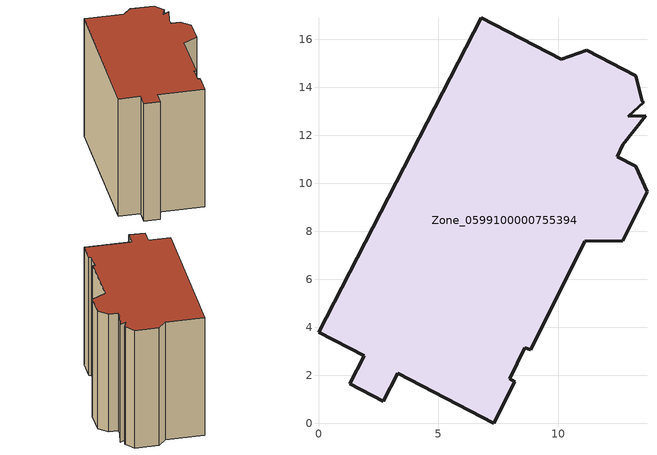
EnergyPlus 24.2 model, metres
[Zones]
Zone_0599100000755394
 floor ground (C_G): 7.97,1.85 8.17,1.73 7.31,0 3.3,2.08 2.7,0.92 1.3,1.65 1.9,2.81 0,3.79 6.78,16.91 10.12,15.18 11.17,15.54 13.23,14.49 13.49,13.42 13.56,13.38 12.92,12.8 13.63,12.81 12.69,11.61 12.45,11.11 13.22,10.71 13.69,9.66 12.67,7.61 11.1,7.6 8.84,3.06 8.6,3.15 z0.36
 wall outside (C_F): 13.23,14.49 11.17,15.54 10.12,15.18 6.78,16.91 0,3.79 1.9,2.81 1.3,1.65 2.7,0.92 3.3,2.08 7.31,0 8.17,1.73 7.97,1.85 8.6,3.15 8.84,3.06 11.1,7.6 12.67,7.61 13.69,9.66 13.22,10.71 12.45,11.11 12.69,11.61 13.63,12.81 12.92,12.8 13.56,13.38 13.49,13.42 13.23,14.49 z0.36:13.12
 roof outside (C_R): 13.63,12.81 12.92,12.8 13.56,13.38 13.49,13.42 13.23,14.49 11.17,15.54 10.12,15.18 6.78,16.91 0,3.79 1.9,2.81 1.3,1.65 2.7,0.92 3.3,2.08 7.31,0 8.17,1.73 7.97,1.85 8.6,3.15 8.84,3.06 11.1,7.6 12.67,7.61 13.69,9.66 13.22,10.71 12.45,11.11 12.69,11.61 z13.12
[BUILDING]
Pand.0599100000755394: North Axis=0; Terrain=City; Loads Convergence Tolerance Value=0.04; Temperature Convergence Tolerance Value=0.4; Solar Distribution=FullExterior; Maximum Number of Warmup Days=25; Minimum Number of Warmup Days=1
[Site:Location]
Rotterdam.The.Hague.AP_ZH_NLD Design_Conditions: Latitude=51.96; Longitude=4.45; Time Zone=1; Elevation=-4.5
[SITE:GROUNDTEMPERATURE:BUILDINGSURFACE]
18, 18, 18, 18, 18, 18, 18, 18, 18, 18, 18, 18
[MATERIAL] Thermal Absorptance=0.9; Solar Absorptance=0.7; Visible Absorptance=0.7
Name | Roughness | Thickness | Conductivity | Density | Specific Heat
G.TC.1946 | MediumSmooth | 0.15 | 1 | 540 | 1210
F.TC.1946 | Rough | 0.3 | 0.857143 | 1920 | 840
R.TC.1946 | MediumRough | 0.2 | 0.909091 | 1500 | 1000
[CONSTRUCTION]
C_G: G.TC.1946
C_F: F.TC.1946
C_R: R.TC.1946
[ZONE]
Zone_0599100000755394: Type=1; Multiplier=1; Ceiling Height=Autocalculate; Volume=Autocalculate; Floor Area=autocalculate; Part of Total Floor Area=Yes
[ZONEINFILTRATION:DESIGNFLOWRATE]
Infil_Zone_0599100000755394: Zone or ZoneList or Space or SpaceList=Zone_0599100000755394; Schedule=AlwaysOn; Design Flow Rate Calculation Method=Flow/Area; Flow Rate per Floor Area=0.003; Constant Term Coefficient=1; Temperature Term Coefficient=0; Velocity Term Coefficient=0; Velocity Squared Term Coefficient=0
[HVACTEMPLATE:ZONE:IDEALLOADSAIRSYSTEM]
Zone_0599100000755394: Maximum Heating Supply Air Temperature=50; Minimum Cooling Supply Air Temperature=13; Maximum Heating Supply Air Humidity Ratio=0.0156; Minimum Cooling Supply Air Humidity Ratio=0.0077; Heating Limit=NoLimit; Cooling Limit=NoLimit; Dehumidification Control Type=ConstantSensibleHeatRatio; Cooling Sensible Heat Ratio=0.7; Dehumidification Setpoint=60; Humidification Control Type=None; Humidification Setpoint=30; Outdoor Air Method=None; Outdoor Air Flow Rate per Person=0.00944; Outdoor Air Flow Rate per Zone Floor Area=0; Outdoor Air Flow Rate per Zone=0; Demand Controlled Ventilation Type=None; Outdoor Air Economizer Type=NoEconomizer; Heat Recovery Type=None; Sensible Heat Recovery Effectiveness=0.7; Latent Heat Recovery Effectiveness=0.65
[ZONECONTROL:THERMOSTAT]
ThermostatControl_Zone_0599100000755394: Zone or ZoneList=Zone_0599100000755394; Control Type Schedule=DualSetpointControlType; Control 1=Thermostat_Zone_0599100000755394; Temperature Difference Between Cutout And Setpoint=0
[THERMOSTATSETPOINT:DUALSETPOINT]
Thermostat_Zone_0599100000755394: Heating Setpoint Temperature Schedule=HeatingSetpoint_Zone_0599100000755394; Cooling Setpoint Temperature Schedule=CoolingSetpoint_Zone_0599100000755394
[SCHEDULE:COMPACT]
HeatingSetpoint_Zone_0599100000755394: Through: 12/31, For: AllDays, Until: 24:00, 21
CoolingSetpoint_Zone_0599100000755394: Through: 12/31, For: AllDays, Until: 24:00, 24
DualSetpointControlType: Through: 12/31, For: AllDays, Until: 24:00, 4
AlwaysOn: Through: 12/31, For: AllDays, Until: 24:00, 1
